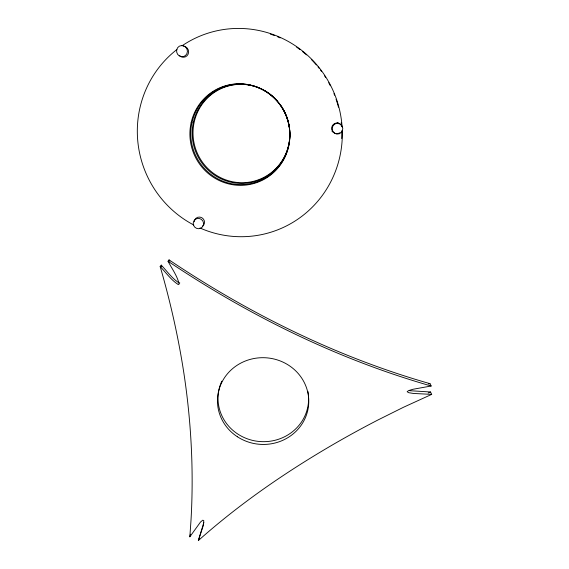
<?xml version="1.0" encoding="UTF-8"?>
<svg xmlns="http://www.w3.org/2000/svg" width="569" height="569" viewBox="0 0 569 569"><rect width="100%" height="100%" fill="white"/><g stroke="black" fill="none" stroke-linecap="round" stroke-linejoin="round"><path stroke-width="0.85" d="M409.673 390.704L430.513 391.984L431.679 394.381L403.421 407.297L377.987 419.965A851.701 653.29 -13.7 0 0 332.829 444.688C285.211 472.434 239.556 503.85 198.353 540.55L203.225 525.728L203.816 520.656L202.749 520.187L200.508 522.043L189.84 536.809L190.964 520.912A899.717 710.418 35.3 0 0 183.702 372.019C178.175 336.386 170.216 301.15 160.159 266.52L161.24 265.118C167.002 271.171 171.98 278.369 179.071 282.942L179.783 282.935M198.353 540.55L203.901 522.378M189.84 536.809L190.423 534.234M160.159 266.52C165.97 272.622 170.992 279.877 178.14 284.486L178.858 284.479L179.121 283.831C177.137 275.652 171.888 268.639 168.04 261.249L169.057 259.891C249.229 313.725 337.004 357.112 430 383.67L431.167 386.002L413.073 389.26L408.592 390.59L407.148 391.735L408.734 392.688L413.35 393.442L431.679 394.381M428.158 393.015L430.513 391.984M428.4 383.919L430 383.67M431.167 386.002C337.396 359.238 248.881 315.511 168.04 261.249M169.057 259.891L169.903 261.356M161.24 265.118L161.717 266.818M307.921 391.401A45.292 43.045 3.2 0 1 257.97 441.352A45.292 43.045 3.2 0 1 221.818 381.187M339.693 132.833A5.356 5.242 -74.1 0 1 332.268 130.891A5.356 5.242 -74.1 0 1 334.785 123.473A5.356 5.242 -74.1 0 1 341.848 126.474M183.51 46.181A5.576 5.334 71 0 1 188.126 54.204A5.576 5.334 71 0 1 179.313 55.357M194.285 221.796A5.185 5.064 37.3 0 1 201.938 217.763A5.185 5.064 37.3 0 1 202.294 226.455M337.232 122.598A5.185 5.078 -74.7 0 1 338.775 123.537M332.609 131.809A5.185 5.078 -74.7 0 1 332.033 131.368M337.339 122.655A5.128 5.021 -74.9 0 1 338.719 123.8M342.261 130.344A104.376 102.256 70.4 0 1 199.975 227.991M193.794 225.011A104.376 102.256 70.4 0 1 176.895 49.539M181.924 45.883A104.376 102.256 70.4 0 1 284.564 39.474A104.376 102.256 70.4 0 1 342.09 126.937M270.375 34.119A103.466 101.367 70.6 0 1 274.493 35.57M277.75 36.857A103.466 101.367 70.6 0 1 280.154 37.903M296.655 47.191A103.466 101.367 70.6 0 1 300.027 49.624M302.665 51.672A103.466 101.367 70.6 0 1 306.492 54.901M311.343 59.489A103.466 101.367 70.6 0 1 316.428 65.001M318.028 66.907A103.466 101.367 70.6 0 1 319.067 68.202M320.596 70.172A103.466 101.367 70.6 0 1 321.577 71.502M324.615 75.89A103.466 101.367 70.6 0 1 325.575 77.384M328.718 82.704A103.466 101.367 70.6 0 1 330.354 85.791M333.96 93.643A103.466 101.367 70.6 0 1 334.593 95.229M336.066 99.234A103.466 101.367 70.6 0 1 338.47 107.192M341.258 122.484A103.466 101.367 70.6 0 1 341.421 124.17M341.82 130.92A103.466 101.367 70.6 0 1 341.734 138.566M281.136 105.87A49.304 48.308 70.8 0 1 247.593 182.386A49.304 48.308 70.8 0 1 196.013 115.884A49.304 48.308 70.8 0 1 277.338 100.983M237.365 436.75A45.662 43.372 3.2 0 0 308.64 404.595A45.662 43.372 3.2 0 0 243.34 361.863A45.662 43.372 3.2 0 0 237.365 436.75M341.094 132.584A5.42 5.306 -73.9 0 0 339.032 123.48A5.42 5.306 -73.9 0 0 332.296 129.938A5.42 5.306 -73.9 0 0 341.094 132.584M176.703 49.809A5.64 5.398 70.9 0 0 183.666 56.53A5.64 5.398 70.9 0 0 185.636 47.078A5.64 5.398 70.9 0 0 176.703 49.809M193.517 225.239A5.242 5.121 37 0 0 202.393 226.939A5.242 5.121 37 0 0 199.264 218.482A5.242 5.121 37 0 0 193.517 225.239M191.191 122.442A50.897 49.873 70.2 0 0 254.428 183.346A50.897 49.873 70.2 0 0 274.038 97.946A50.897 49.873 70.2 0 0 191.191 122.442M192.052 122.25A50.449 49.439 70.4 0 0 254.727 182.628A50.449 49.439 70.4 0 0 274.166 97.968A50.449 49.439 70.4 0 0 192.052 122.25M193.453 121.944A49.723 48.728 70.7 0 0 255.211 181.454A49.723 48.728 70.7 0 0 274.386 98.003A49.723 48.728 70.7 0 0 193.453 121.944"/></g></svg>
